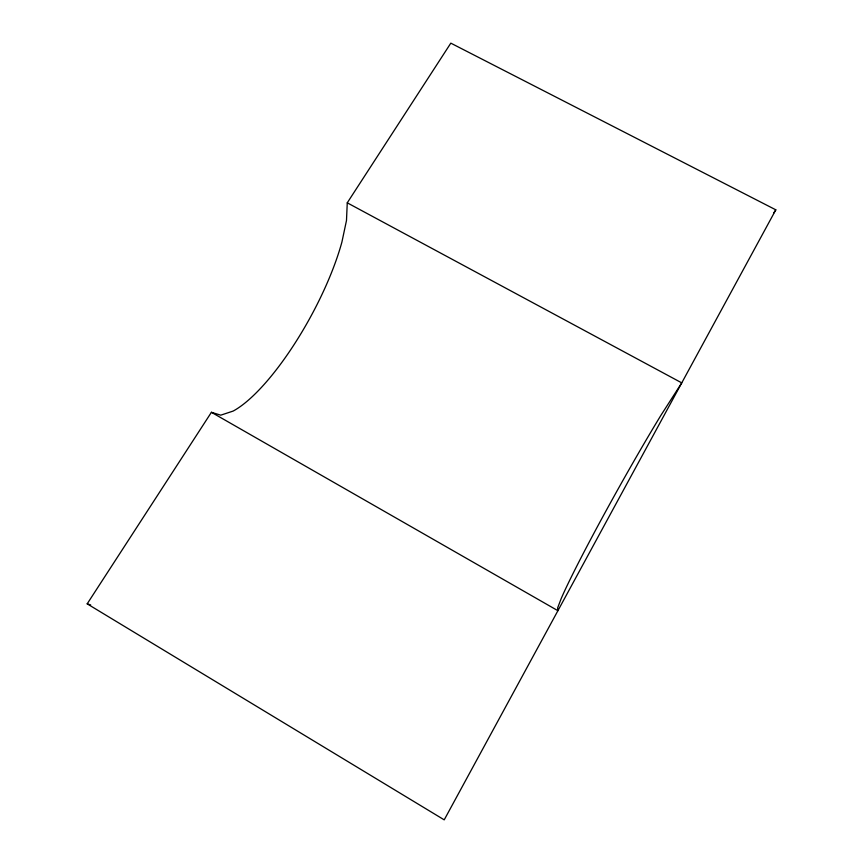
<?xml version="1.0" encoding="UTF-8"?>
<svg xmlns="http://www.w3.org/2000/svg" width="863" height="863" viewBox="0 0 863 863"><rect width="100%" height="100%" fill="white"/><g stroke="black" fill="none" stroke-linecap="round" stroke-linejoin="round"><path stroke-width="1.29" d="M347.26 202.827L346.484 220.507L341.899 242.104A130.291 38.49 -61.2 0 1 233.129 411.079L220.745 415.168L211.413 412.298L87.185 603.841L444.218 819.85L775.815 209.828L450.82 43.15L347.26 202.827L681.748 382.87L660.864 415.405A135.75 6.419 -60.8 0 0 561.252 598.426L557.617 607.962L557.908 610.702L211.413 412.298M773.669 213.021L775.815 209.828M87.185 603.841L90.691 604.952"/></g></svg>
